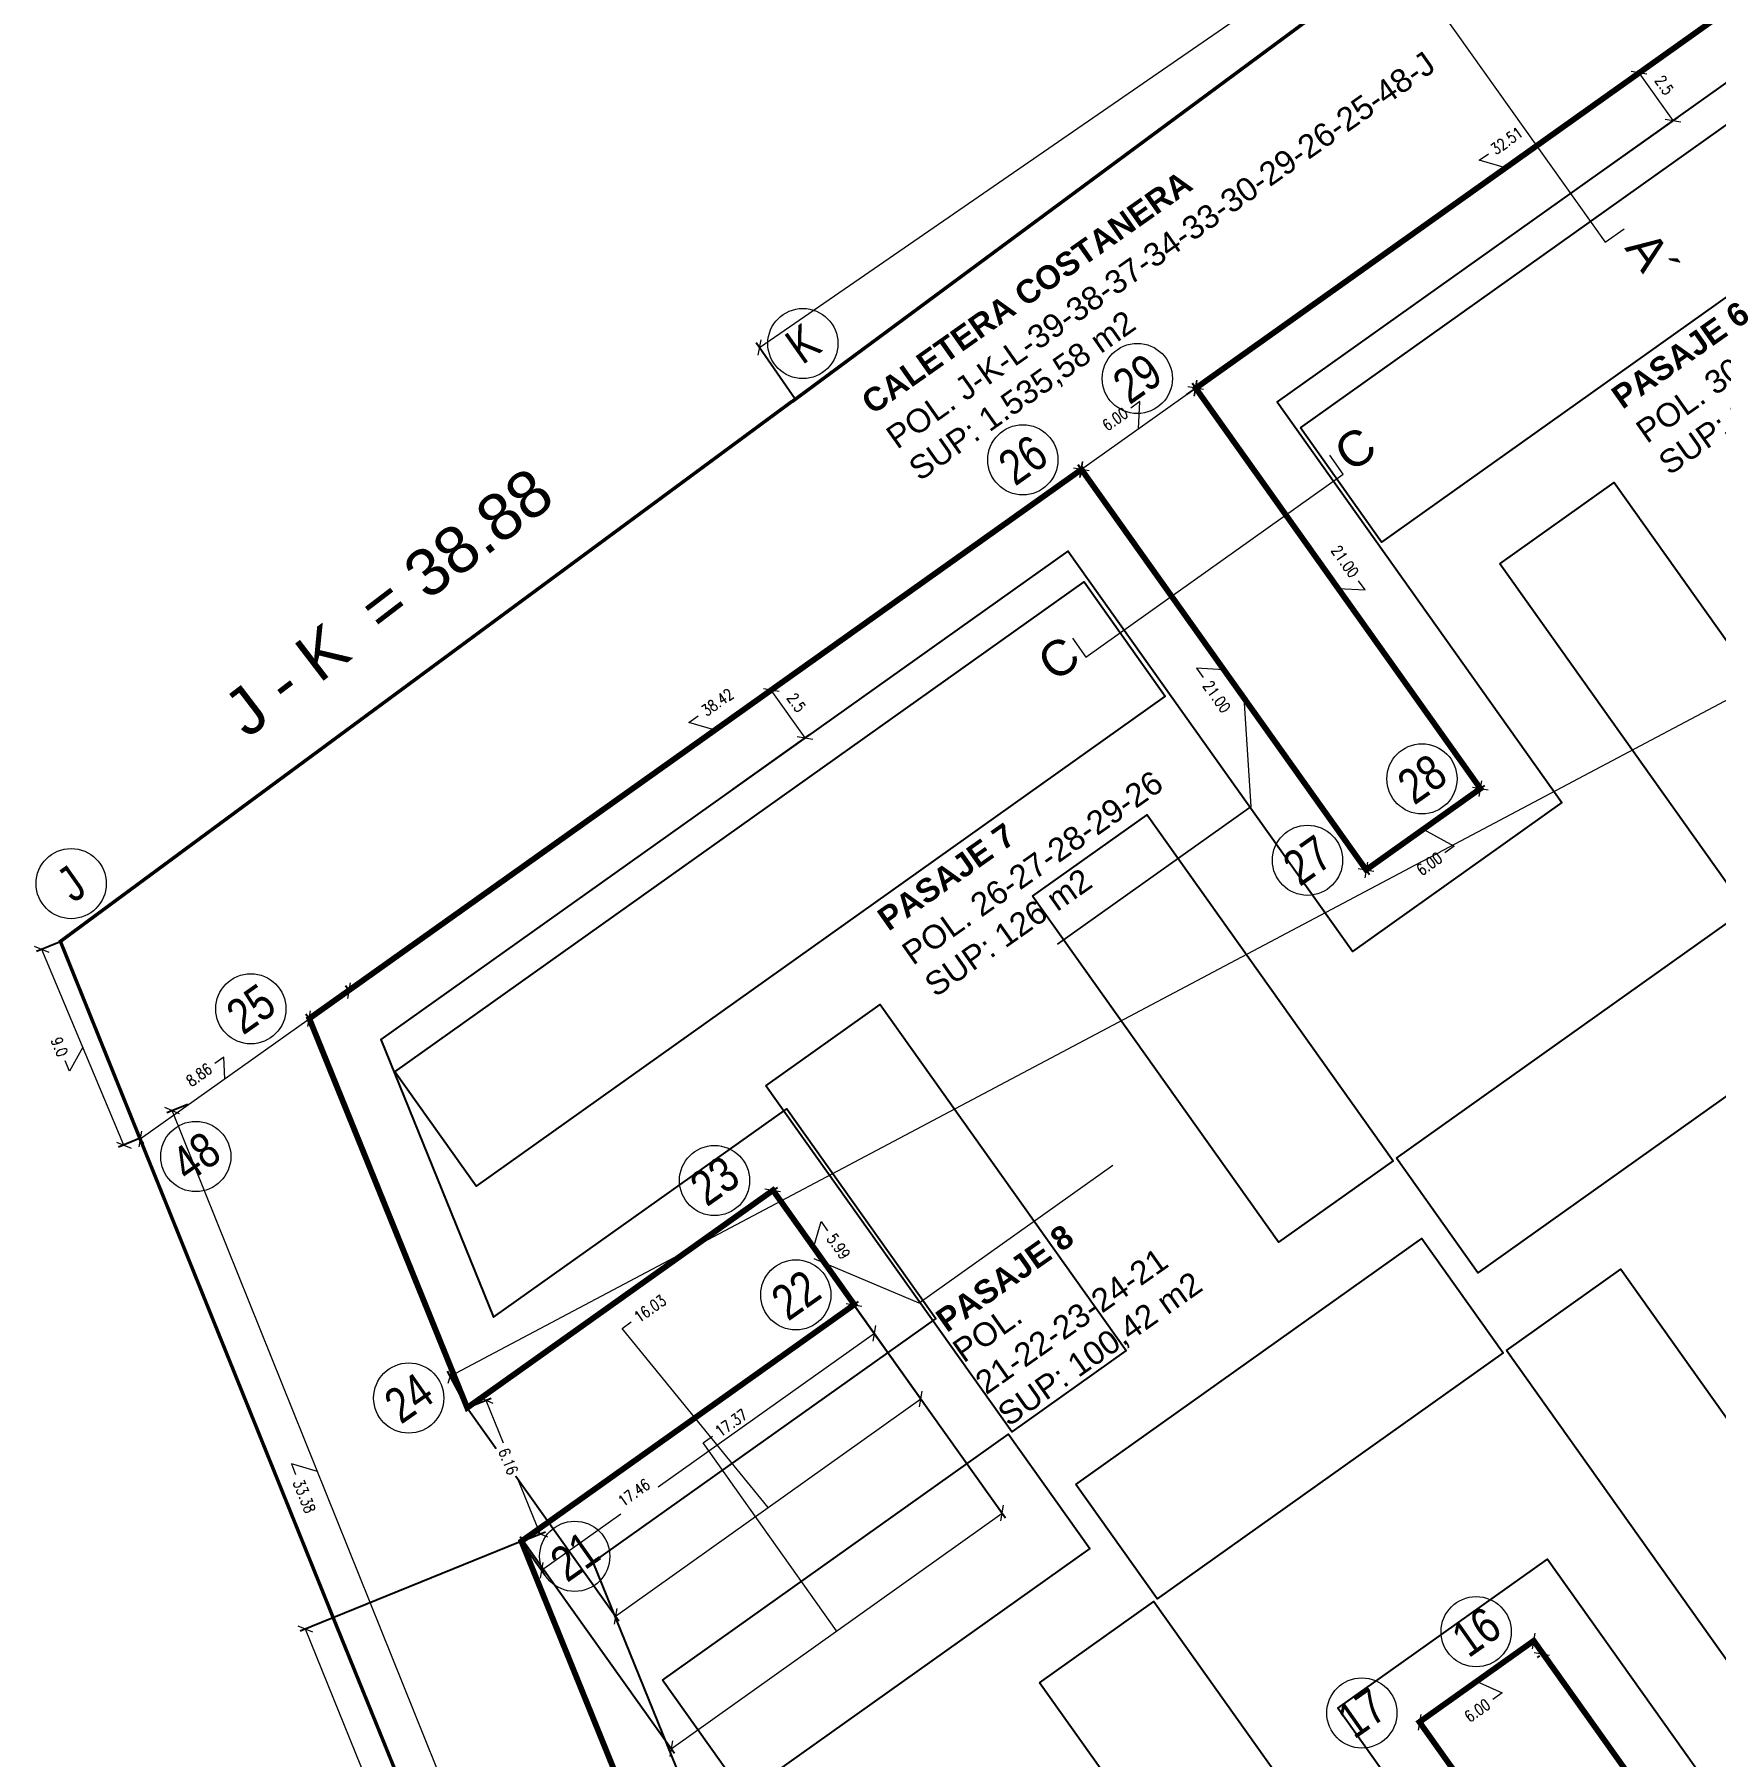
# Model space of a CAD drawing. Header units: metres. Extents: x 12 to 777, y -493 to 333.
# Drawn here: x 256.1 to 328, y -113.6 to -40 of the extents above; entities that cross this region are included whole.
import ezdxf
from ezdxf.enums import TextEntityAlignment as Align

# ---------------------------------------------------------------- set-up
doc = ezdxf.new("R2010")
doc.units = ezdxf.units.M
doc.header["$LTSCALE"] = 5
doc.header["$MEASUREMENT"] = 0
doc.layers.get('0').update_dxf_attribs({"color": 30})
for name, color, linetype, lineweight in [('A-ANNO-DIMS', 3, 'Continuous', 18), ('A-ANNO-TEXT', 3, 'Continuous', 18), ('G-ANNO-SYMB', 3, 'Continuous', 18), ('G-PLAN-OTLN', 7, 'Continuous', 35), ('U-ANNO-SYMB', 3, 'Continuous', 18)]:
    doc.layers.add(name, color=color, linetype=linetype, lineweight=lineweight)
doc.layers.add('U-BLDG', color=7, linetype='Continuous')
doc.layers.add('U-PROP', color=1, linetype='Continuous')
doc.styles.add('E-ARIAL', font='arial.ttf')
doc.styles.add('E-ROMANS', font='romans.shx', dxfattribs={"width": 0.8})
doc.dimstyles.new('E-0200_TICK_24', dxfattribs={"dimscale": 0.001, "dimtxt": 480, "dimasz": 480, "dimexe": 240, "dimexo": 120, "dimgap": 240, "dimtad": 0, "dimzin": 0, "dimdsep": 46, "dimtxsty": 'E-ROMANS', "dimblk": 'OBLIQUE', "dimcen": 240, "dimclrd": 256, "dimclre": 256, "dimclrt": 256, "dimadec": 0, "dimazin": 0, "dimtfac": 1, "dimtmove": 1, "dimatfit": 3, "dimldrblk": 'OPEN90', "dimfxl": 1, "dimtfill": 1, "dimtolj": 1, "dimtzin": 0, "dimlwd": -1, "dimarcsym": 0})

# ---------------------------------------------------------------- blocks, each defined once
blk = doc.blocks.new('_Oblique')
at = {"color": 0, "linetype": 'ByBlock', "lineweight": -2}
blk.add_line((-0.5, -0.5), (0.5, 0.5), dxfattribs=at)
blk = doc.blocks.new('*D307')
at = {"layer": 'A-ANNO-DIMS', "ltscale": 5, "transparency": 16777216}
for p, q in [((315.327, -112.17), (320.213, -108.695)), ((317.77, -110.433), (318.856, -110.92)), ((318.856, -110.92), (318.465, -111.198))]:
    blk.add_line(p, q, dxfattribs=at)
at = {"layer": 'A-ANNO-DIMS', "lineweight": -2, "ltscale": 5, "transparency": 16777216}
for p, q in [((320.282, -108.793), (320.352, -108.891)), ((315.396, -112.267), (315.466, -112.366))]:
    blk.add_line(p, q, dxfattribs=at)
at = {"layer": 'A-ANNO-DIMS', "ltscale": 5, "transparency": 16777216, "xscale": 0.48, "yscale": 0.48, "zscale": 0.48}
for p, rotation in [((320.213, -108.695), 35.42176943664437), ((315.327, -112.17), 215.4217694366444)]:
    blk.add_blockref('_Oblique', p, dxfattribs=dict(at, rotation=rotation))
at = {"layer": 'A-ANNO-DIMS', "ltscale": 5, "transparency": 16777216, "insert": (317.8, -111.671), "char_height": 0.48, "attachment_point": 5, "rotation": 35.42177, "style": 'E-ROMANS', "bg_fill": 3, "box_fill_scale": 1.25, "bg_fill_color": 256, "bg_fill_true_color": 13158600, "bg_fill_transparency": 0}
blk.add_mtext('\\A1;6.00', dxfattribs=at)
blk = doc.blocks.new('_Open90')
at = {"color": 0, "linetype": 'ByBlock', "lineweight": -2}
for p, q in [((0, 0), (-1, 0)), ((-0.5, 0.5), (0, 0)), ((0, 0), (-0.5, -0.5))]:
    blk.add_line(p, q, dxfattribs=at)
blk = doc.blocks.new('*D309')
at = {"layer": 'A-ANNO-DIMS', "lineweight": -2, "ltscale": 5, "transparency": 16777216}
for p, q in [((317.86, -72.166), (317.79, -72.067)), ((313.113, -75.836), (313.182, -75.933))]:
    blk.add_line(p, q, dxfattribs=at)
at = {"layer": 'A-ANNO-DIMS', "ltscale": 5, "transparency": 16777216}
for p, q in [((313.043, -75.738), (317.929, -72.263)), ((315.486, -74), (316.802, -74.73)), ((316.802, -74.73), (316.411, -75.008))]:
    blk.add_line(p, q, dxfattribs=at)
at = {"layer": 'A-ANNO-DIMS', "ltscale": 5, "transparency": 16777216, "xscale": 0.48, "yscale": 0.48, "zscale": 0.48}
for p, rotation in [((317.929, -72.263), 35.42176943664437), ((313.043, -75.738), 215.4217694366444)]:
    blk.add_blockref('_Oblique', p, dxfattribs=dict(at, rotation=rotation))
at = {"layer": 'A-ANNO-DIMS', "ltscale": 5, "transparency": 16777216, "insert": (315.746, -75.481), "char_height": 0.48, "attachment_point": 5, "rotation": 35.42177, "style": 'E-ROMANS', "bg_fill": 3, "box_fill_scale": 1.25, "bg_fill_color": 256, "bg_fill_true_color": 13158600, "bg_fill_transparency": 0}
blk.add_mtext('\\A1;6.00', dxfattribs=at)
blk = doc.blocks.new('*D314')
at = {"layer": 'A-ANNO-DIMS', "lineweight": -2, "transparency": 16777216}
for p, q in [((287.747, -89.545), (294.153, -98.549)), ((274.683, -98.827), (281.094, -107.838))]:
    blk.add_line(p, q, dxfattribs=at)
at = {"layer": 'A-ANNO-DIMS', "transparency": 16777216}
for p, q in [((281.237, -95.34), (281.628, -95.062)), ((287.484, -102.998), (281.237, -95.34)), ((280.955, -107.643), (294.013, -98.354))]:
    blk.add_line(p, q, dxfattribs=at)
at = {"layer": 'A-ANNO-DIMS', "transparency": 16777216, "xscale": 0.48, "yscale": 0.48, "zscale": 0.48}
for p, rotation in [((294.013, -98.354), 35.42510156300243), ((280.955, -107.643), 215.4251015630024)]:
    blk.add_blockref('_Oblique', p, dxfattribs=dict(at, rotation=rotation))
at = {"layer": 'A-ANNO-DIMS', "transparency": 16777216, "insert": (282.427, -94.493), "char_height": 0.48, "attachment_point": 5, "rotation": 35.4251, "style": 'E-ROMANS', "bg_fill": 3, "box_fill_scale": 1.25, "bg_fill_color": 256, "bg_fill_true_color": 13158600, "bg_fill_transparency": 0}
blk.add_mtext('\\A1;16.03', dxfattribs=at)
blk = doc.blocks.new('*D315')
at = {"layer": 'A-ANNO-DIMS', "transparency": 16777216}
for p, q in [((291.153, -94.332), (287.678, -89.447)), ((289.415, -91.89), (289.74, -90.775)), ((289.74, -90.775), (290.018, -91.166))]:
    blk.add_line(p, q, dxfattribs=at)
at = {"layer": 'A-ANNO-DIMS', "lineweight": -2, "transparency": 16777216}
for p, q in [((287.776, -89.377), (287.873, -89.308)), ((289.917, -95.211), (291.348, -94.193))]:
    blk.add_line(p, q, dxfattribs=at)
at = {"layer": 'A-ANNO-DIMS', "transparency": 16777216, "xscale": 0.48, "yscale": 0.48, "zscale": 0.48}
for p, rotation in [((287.678, -89.447), 125.4251015630024), ((291.153, -94.332), 305.4251015630024)]:
    blk.add_blockref('_Oblique', p, dxfattribs=dict(at, rotation=rotation))
at = {"layer": 'A-ANNO-DIMS', "transparency": 16777216, "insert": (290.491, -91.831), "char_height": 0.48, "attachment_point": 5, "rotation": 305.4251, "style": 'E-ROMANS', "bg_fill": 3, "box_fill_scale": 1.25, "bg_fill_color": 256, "bg_fill_true_color": 13158600, "bg_fill_transparency": 0}
blk.add_mtext('\\A1;5.99', dxfattribs=at)
blk = doc.blocks.new('*D316')
at = {"layer": 'A-ANNO-DIMS', "lineweight": -2, "transparency": 16777216}
for p, q in [((305.372, -55.423), (305.952, -55.011)), ((317.542, -72.54), (318.125, -72.125))]:
    blk.add_line(p, q, dxfattribs=at)
at = {"layer": 'A-ANNO-DIMS', "transparency": 16777216}
for p, q in [((317.929, -72.264), (305.756, -55.15)), ((311.843, -63.707), (313.002, -63.766)), ((313.002, -63.766), (312.724, -63.375))]:
    blk.add_line(p, q, dxfattribs=at)
at = {"layer": 'A-ANNO-DIMS', "transparency": 16777216, "xscale": 0.48, "yscale": 0.48, "zscale": 0.48}
for p, rotation in [((305.756, -55.15), 125.4251015630024), ((317.929, -72.264), 305.4251015630024)]:
    blk.add_blockref('_Oblique', p, dxfattribs=dict(at, rotation=rotation))
at = {"layer": 'A-ANNO-DIMS', "transparency": 16777216, "insert": (312.14, -62.553), "char_height": 0.48, "attachment_point": 5, "rotation": 305.4251, "style": 'E-ROMANS', "bg_fill": 3, "box_fill_scale": 1.25, "bg_fill_color": 256, "bg_fill_true_color": 13158600, "bg_fill_transparency": 0}
blk.add_mtext('\\A1;21.00', dxfattribs=at)
blk = doc.blocks.new('*D317')
at = {"layer": 'A-ANNO-DIMS', "lineweight": -2, "transparency": 16777216}
for p, q in [((300.776, -58.691), (300.674, -58.763)), ((313.141, -75.668), (313.239, -75.599))]:
    blk.add_line(p, q, dxfattribs=at)
at = {"layer": 'A-ANNO-DIMS', "transparency": 16777216}
for p, q in [((300.87, -58.624), (313.043, -75.738)), ((306.957, -67.181), (305.797, -67.122)), ((305.797, -67.122), (306.075, -67.513))]:
    blk.add_line(p, q, dxfattribs=at)
at = {"layer": 'A-ANNO-DIMS', "transparency": 16777216, "xscale": 0.48, "yscale": 0.48, "zscale": 0.48}
for p, rotation in [((300.87, -58.624), 125.4251015630024), ((313.043, -75.738), 305.4251015630024)]:
    blk.add_blockref('_Oblique', p, dxfattribs=dict(at, rotation=rotation))
at = {"layer": 'A-ANNO-DIMS', "transparency": 16777216, "insert": (306.66, -68.335), "char_height": 0.48, "attachment_point": 5, "rotation": 305.4251, "style": 'E-ROMANS', "bg_fill": 3, "box_fill_scale": 1.25, "bg_fill_color": 256, "bg_fill_true_color": 13158600, "bg_fill_transparency": 0}
blk.add_mtext('\\A1;21.00', dxfattribs=at)
blk = doc.blocks.new('*D324')
at = {"layer": 'A-ANNO-DIMS', "lineweight": -2, "transparency": 16777216}
for p, q in [((320.461, -109.33), (320.36, -109.402)), ((332.628, -126.442), (332.53, -126.511))]:
    blk.add_line(p, q, dxfattribs=at)
at = {"layer": 'A-ANNO-DIMS', "transparency": 16777216}
for p, q in [((320.555, -109.263), (332.725, -126.372)), ((327.916, -117.794), (327.637, -117.403)), ((326.64, -117.818), (327.916, -117.794))]:
    blk.add_line(p, q, dxfattribs=at)
at = {"layer": 'A-ANNO-DIMS', "transparency": 16777216, "xscale": 0.48, "yscale": 0.48, "zscale": 0.48}
for p, rotation in [((320.555, -109.263), 125.4251015630024), ((332.725, -126.372), 305.4251015630024)]:
    blk.add_blockref('_Oblique', p, dxfattribs=dict(at, rotation=rotation))
at = {"layer": 'A-ANNO-DIMS', "transparency": 16777216, "insert": (327.053, -116.581), "char_height": 0.48, "attachment_point": 5, "rotation": 305.4251, "style": 'E-ROMANS', "bg_fill": 3, "box_fill_scale": 1.25, "bg_fill_color": 256, "bg_fill_true_color": 13158600, "bg_fill_transparency": 0}
blk.add_mtext('\\A1;21.00', dxfattribs=at)
blk = doc.blocks.new('*D332')
at = {"layer": 'A-ANNO-DIMS', "transparency": 16777216}
for p, q in [((260.638, -87.238), (267.856, -82.104)), ((264.213, -83.743), (263.822, -84.021)), ((264.247, -84.671), (264.213, -83.743))]:
    blk.add_line(p, q, dxfattribs=at)
at = {"layer": 'A-ANNO-DIMS', "lineweight": -2, "transparency": 16777216}
for p, q in [((267.786, -82.007), (267.717, -81.909)), ((260.689, -87.31), (260.777, -87.434))]:
    blk.add_line(p, q, dxfattribs=at)
at = {"layer": 'A-ANNO-DIMS', "transparency": 16777216, "xscale": 0.48, "yscale": 0.48, "zscale": 0.48}
for p, rotation in [((267.856, -82.104), 35.42510156300243), ((260.638, -87.238), 215.4251015630024)]:
    blk.add_blockref('_Oblique', p, dxfattribs=dict(at, rotation=rotation))
at = {"layer": 'A-ANNO-DIMS', "transparency": 16777216, "insert": (263.15, -84.5), "char_height": 0.48, "attachment_point": 5, "rotation": 35.4251, "style": 'E-ROMANS', "bg_fill": 3, "box_fill_scale": 1.25, "bg_fill_color": 256, "bg_fill_true_color": 13158600, "bg_fill_transparency": 0}
blk.add_mtext('\\A1;8.86', dxfattribs=at)
blk = doc.blocks.new('*D333')
at = {"layer": 'A-ANNO-DIMS', "transparency": 16777216}
for p, q in [((300.869, -58.615), (305.755, -55.14)), ((303.371, -55.719), (302.98, -55.997)), ((303.312, -56.878), (303.371, -55.719))]:
    blk.add_line(p, q, dxfattribs=at)
at = {"layer": 'A-ANNO-DIMS', "lineweight": -2, "transparency": 16777216}
for p, q in [((305.691, -55.05), (305.616, -54.945)), ((300.804, -58.524), (300.73, -58.42))]:
    blk.add_line(p, q, dxfattribs=at)
at = {"layer": 'A-ANNO-DIMS', "transparency": 16777216, "xscale": 0.48, "yscale": 0.48, "zscale": 0.48}
for p, rotation in [((305.755, -55.14), 35.42510156300243), ((300.869, -58.615), 215.4251015630024)]:
    blk.add_blockref('_Oblique', p, dxfattribs=dict(at, rotation=rotation))
at = {"layer": 'A-ANNO-DIMS', "transparency": 16777216, "insert": (302.315, -56.47), "char_height": 0.48, "attachment_point": 5, "rotation": 35.4251, "style": 'E-ROMANS', "bg_fill": 3, "box_fill_scale": 1.25, "bg_fill_color": 256, "bg_fill_true_color": 13158600, "bg_fill_transparency": 0}
blk.add_mtext('\\A1;6.00', dxfattribs=at)
blk = doc.blocks.new('*D334')
at = {"layer": 'A-ANNO-DIMS', "transparency": 16777216}
for p, q in [((269.557, -80.894), (300.865, -58.624)), ((284.096, -69.434), (284.487, -69.156)), ((285.211, -69.759), (284.096, -69.434))]:
    blk.add_line(p, q, dxfattribs=at)
at = {"layer": 'A-ANNO-DIMS', "lineweight": -2, "transparency": 16777216}
for p, q in [((300.8, -58.533), (300.726, -58.429)), ((269.487, -80.797), (269.418, -80.699))]:
    blk.add_line(p, q, dxfattribs=at)
at = {"layer": 'A-ANNO-DIMS', "transparency": 16777216, "xscale": 0.48, "yscale": 0.48, "zscale": 0.48}
for p, rotation in [((300.865, -58.624), 35.42510156300243), ((269.557, -80.894), 215.4251015630024)]:
    blk.add_blockref('_Oblique', p, dxfattribs=dict(at, rotation=rotation))
at = {"layer": 'A-ANNO-DIMS', "transparency": 16777216, "insert": (285.309, -68.572), "char_height": 0.48, "attachment_point": 5, "rotation": 35.4251, "style": 'E-ROMANS', "bg_fill": 3, "box_fill_scale": 1.25, "bg_fill_color": 256, "bg_fill_true_color": 13158600, "bg_fill_transparency": 0}
blk.add_mtext('\\A1;38.42', dxfattribs=at)
blk = doc.blocks.new('*D335')
at = {"layer": 'A-ANNO-DIMS', "transparency": 16777216}
for p, q in [((305.751, -55.149), (332.245, -36.303)), ((317.883, -45.401), (318.274, -45.123)), ((318.998, -45.726), (317.883, -45.401))]:
    blk.add_line(p, q, dxfattribs=at)
at = {"layer": 'A-ANNO-DIMS', "lineweight": -2, "transparency": 16777216}
for p, q in [((332.181, -36.215), (332.105, -36.108)), ((305.687, -55.059), (305.611, -54.953))]:
    blk.add_line(p, q, dxfattribs=at)
at = {"layer": 'A-ANNO-DIMS', "transparency": 16777216, "xscale": 0.48, "yscale": 0.48, "zscale": 0.48}
for p, rotation in [((332.245, -36.303), 35.42510156300243), ((305.751, -55.149), 215.4251015630024)]:
    blk.add_blockref('_Oblique', p, dxfattribs=dict(at, rotation=rotation))
at = {"layer": 'A-ANNO-DIMS', "transparency": 16777216, "insert": (319.051, -44.57), "char_height": 0.48, "attachment_point": 5, "rotation": 35.4251, "style": 'E-ROMANS', "bg_fill": 3, "box_fill_scale": 1.25, "bg_fill_color": 256, "bg_fill_true_color": 13158600, "bg_fill_transparency": 0}
blk.add_mtext('\\A1;32.51', dxfattribs=at)
blk = doc.blocks.new('*D351')
at = {"layer": 'A-ANNO-DIMS', "lineweight": -2, "transparency": 16777216}
for p, q in [((257.25, -78.796), (256.206, -79.233)), ((260.627, -87.211), (259.707, -87.596))]:
    blk.add_line(p, q, dxfattribs=at)
at = {"layer": 'A-ANNO-DIMS', "transparency": 16777216}
for p, q in [((259.929, -87.503), (256.428, -79.14)), ((257.616, -84.337), (257.431, -83.895)), ((258.178, -83.322), (257.616, -84.337))]:
    blk.add_line(p, q, dxfattribs=at)
at = {"layer": 'A-ANNO-DIMS', "transparency": 16777216, "xscale": 0.48, "yscale": 0.48, "zscale": 0.48}
for p, rotation in [((256.428, -79.14), 112.7165799442189), ((259.929, -87.503), 292.7165799442189)]:
    blk.add_blockref('_Oblique', p, dxfattribs=dict(at, rotation=rotation))
at = {"layer": 'A-ANNO-DIMS', "transparency": 16777216, "insert": (257.183, -83.302), "char_height": 0.48, "attachment_point": 5, "rotation": 292.71658, "style": 'E-ROMANS', "bg_fill": 3, "box_fill_scale": 1.25, "bg_fill_color": 256, "bg_fill_true_color": 13158600, "bg_fill_transparency": 0}
blk.add_mtext('\\A1;9.0', dxfattribs=at)
blk = doc.blocks.new('*D352')
at = {"layer": 'A-ANNO-DIMS', "transparency": 16777216}
for p, q in [((287.104, -53.407), (383.075, 12.729)), ((335.162, -19.184), (334.766, -19.456)), ((335.09, -20.339), (335.162, -19.184))]:
    blk.add_line(p, q, dxfattribs=at)
at = {"layer": 'A-ANNO-DIMS', "lineweight": -2, "transparency": 16777216}
for p, q in [((384.601, 10.515), (382.939, 12.927)), ((288.63, -55.621), (286.968, -53.21))]:
    blk.add_line(p, q, dxfattribs=at)
at = {"layer": 'A-ANNO-DIMS', "transparency": 16777216, "xscale": 0.48, "yscale": 0.48, "zscale": 0.48}
for p, rotation in [((383.075, 12.729), 34.57187136097332), ((287.104, -53.407), 214.5718713609733)]:
    blk.add_blockref('_Oblique', p, dxfattribs=dict(at, rotation=rotation))
at = {"layer": 'A-ANNO-DIMS', "transparency": 16777216, "insert": (333.808, -20.116), "char_height": 0.48, "attachment_point": 5, "rotation": 34.57187, "style": 'E-ROMANS', "bg_fill": 3, "box_fill_scale": 1.25, "bg_fill_color": 256, "bg_fill_true_color": 13158600, "bg_fill_transparency": 0}
blk.add_mtext('\\A1;116.55', dxfattribs=at)
blk = doc.blocks.new('*D354')
at = {"layer": 'A-ANNO-DIMS', "lineweight": -2, "transparency": 16777216}
for p, q in [((276.81, -104.496), (267.474, -108.284)), ((295.645, -150.914), (286.309, -154.702))]:
    blk.add_line(p, q, dxfattribs=at)
at = {"layer": 'A-ANNO-DIMS', "transparency": 16777216}
for p, q in [((286.531, -154.612), (267.697, -108.194)), ((285.138, -121.875), (284.957, -121.43)), ((277.114, -131.403), (285.138, -121.875))]:
    blk.add_line(p, q, dxfattribs=at)
at = {"layer": 'A-ANNO-DIMS', "transparency": 16777216, "xscale": 0.48, "yscale": 0.48, "zscale": 0.48}
for p, rotation in [((267.697, -108.194), 112.0850458357629), ((286.531, -154.612), 292.0850458357629)]:
    blk.add_blockref('_Oblique', p, dxfattribs=dict(at, rotation=rotation))
at = {"layer": 'A-ANNO-DIMS', "transparency": 16777216, "insert": (284.582, -120.504), "char_height": 0.48, "attachment_point": 5, "rotation": 292.08505, "style": 'E-ROMANS', "bg_fill": 3, "box_fill_scale": 1.25, "bg_fill_color": 256, "bg_fill_true_color": 13158600, "bg_fill_transparency": 0}
blk.add_mtext('\\A1;50.09', dxfattribs=at)
blk = doc.blocks.new('*D355')
at = {"layer": 'A-ANNO-DIMS', "lineweight": -2, "transparency": 16777216}
for p, q in [((284.534, -70.245), (287.808, -67.917)), ((285.984, -72.284), (289.258, -69.955))]:
    blk.add_line(p, q, dxfattribs=at)
at = {"layer": 'A-ANNO-DIMS', "transparency": 16777216}
blk.add_line((289.062, -70.094), (287.612, -68.056), dxfattribs=at)
at = {"layer": 'A-ANNO-DIMS', "transparency": 16777216, "xscale": 0.48, "yscale": 0.48, "zscale": 0.48, "rotation": 305.4251015630024}
blk.add_blockref('_Oblique', (289.062, -70.094), dxfattribs=at)
at = {"layer": 'A-ANNO-DIMS', "transparency": 16777216, "insert": (288.686, -68.587), "char_height": 0.48, "attachment_point": 5, "rotation": 305.4251, "style": 'E-ROMANS', "bg_fill": 3, "box_fill_scale": 1.25, "bg_fill_color": 256, "bg_fill_true_color": 13158600, "bg_fill_transparency": 0}
blk.add_mtext('\\A1;2.5', dxfattribs=at)
at = {"layer": 'A-ANNO-DIMS', "transparency": 16777216, "xscale": 0.48, "yscale": 0.48, "zscale": 0.48, "rotation": 125.4251015630024}
blk.add_blockref('_Oblique', (287.612, -68.056), dxfattribs=at)
blk = doc.blocks.new('*D356')
at = {"layer": 'A-ANNO-DIMS', "lineweight": -2, "transparency": 16777216}
for p, q in [((321.637, -43.854), (324.91, -41.525)), ((323.091, -45.899), (326.365, -43.57))]:
    blk.add_line(p, q, dxfattribs=at)
at = {"layer": 'A-ANNO-DIMS', "transparency": 16777216}
blk.add_line((326.169, -43.709), (324.714, -41.664), dxfattribs=at)
at = {"layer": 'A-ANNO-DIMS', "transparency": 16777216, "xscale": 0.48, "yscale": 0.48, "zscale": 0.48, "rotation": 305.4251015630024}
blk.add_blockref('_Oblique', (326.169, -43.709), dxfattribs=at)
at = {"layer": 'A-ANNO-DIMS', "transparency": 16777216, "insert": (325.789, -42.195), "char_height": 0.48, "attachment_point": 5, "rotation": 305.4251, "style": 'E-ROMANS', "bg_fill": 3, "box_fill_scale": 1.25, "bg_fill_color": 256, "bg_fill_true_color": 13158600, "bg_fill_transparency": 0}
blk.add_mtext('\\A1;2.5', dxfattribs=at)
at = {"layer": 'A-ANNO-DIMS', "transparency": 16777216, "xscale": 0.48, "yscale": 0.48, "zscale": 0.48, "rotation": 125.4251015630024}
blk.add_blockref('_Oblique', (324.714, -41.664), dxfattribs=at)
blk = doc.blocks.new('*D361')
at = {"layer": 'A-ANNO-DIMS', "lineweight": -2, "transparency": 16777216}
for p, q in [((262.664, -85.761), (261.777, -86.118)), ((275.093, -116.62), (274.206, -116.977))]:
    blk.add_line(p, q, dxfattribs=at)
at = {"layer": 'A-ANNO-DIMS', "transparency": 16777216}
for p, q in [((274.428, -116.888), (262, -86.028)), ((268.214, -101.458), (267.1, -101.131)), ((267.1, -101.131), (267.279, -101.576))]:
    blk.add_line(p, q, dxfattribs=at)
at = {"layer": 'A-ANNO-DIMS', "transparency": 16777216, "xscale": 0.48, "yscale": 0.48, "zscale": 0.48}
for p, rotation in [((262, -86.028), 111.9375741578677), ((274.428, -116.888), 291.9375741578677)]:
    blk.add_blockref('_Oblique', p, dxfattribs=dict(at, rotation=rotation))
at = {"layer": 'A-ANNO-DIMS', "transparency": 16777216, "insert": (267.656, -102.511), "char_height": 0.48, "attachment_point": 5, "rotation": 291.93757, "style": 'E-ROMANS', "bg_fill": 3, "box_fill_scale": 1.25, "bg_fill_color": 256, "bg_fill_true_color": 13158600, "bg_fill_transparency": 0}
blk.add_mtext('\\A1;33.38', dxfattribs=at)
blk = doc.blocks.new('*D363')
at = {"layer": 'A-ANNO-DIMS', "lineweight": -2, "transparency": 16777216}
for p, q in [((291.221, -94.431), (292.16, -95.751)), ((276.991, -104.549), (277.93, -105.869))]:
    blk.add_line(p, q, dxfattribs=at)
at = {"layer": 'A-ANNO-DIMS', "transparency": 16777216}
for p, q in [((292.021, -95.555), (282.78, -102.126)), ((277.79, -105.673), (281.182, -103.262))]:
    blk.add_line(p, q, dxfattribs=at)
at = {"layer": 'A-ANNO-DIMS', "transparency": 16777216, "xscale": 0.48, "yscale": 0.48, "zscale": 0.48}
for p, rotation in [((292.021, -95.555), 35.41278118745621), ((277.79, -105.673), 215.4127811874562)]:
    blk.add_blockref('_Oblique', p, dxfattribs=dict(at, rotation=rotation))
at = {"layer": 'A-ANNO-DIMS', "transparency": 16777216, "insert": (281.745, -102.361), "char_height": 0.48, "attachment_point": 5, "rotation": 35.41278, "style": 'E-ROMANS', "bg_fill": 3, "box_fill_scale": 1.25, "bg_fill_color": 256, "bg_fill_true_color": 13158600, "bg_fill_transparency": 0}
blk.add_mtext('\\A1;17.46', dxfattribs=at)
blk = doc.blocks.new('*D364')
at = {"layer": 'A-ANNO-DIMS', "transparency": 16777216}
blk.add_line((273.881, -97.374), (444.15, -7.204), dxfattribs=at)
at = {"layer": 'A-ANNO-DIMS', "lineweight": -2, "transparency": 16777216}
for p, q in [((444.818, -8.465), (444.038, -6.992)), ((274.549, -98.636), (273.768, -97.162))]:
    blk.add_line(p, q, dxfattribs=at)
at = {"layer": 'A-ANNO-DIMS', "transparency": 16777216, "xscale": 0.48, "yscale": 0.48, "zscale": 0.48}
for p, rotation in [((444.15, -7.204), 27.90453523370848), ((273.881, -97.374), 207.9045352337085)]:
    blk.add_blockref('_Oblique', p, dxfattribs=dict(at, rotation=rotation))
at = {"layer": 'A-ANNO-DIMS', "transparency": 16777216, "insert": (359.058, -52.897), "char_height": 0.48, "attachment_point": 5, "rotation": 27.90454, "style": 'E-ROMANS', "bg_fill": 3, "box_fill_scale": 1.25, "bg_fill_color": 256, "bg_fill_true_color": 13158600, "bg_fill_transparency": 0}
blk.add_mtext('\\A1;192.67', dxfattribs=at)
blk = doc.blocks.new('*D365')
at = {"layer": 'A-ANNO-DIMS', "lineweight": -2, "transparency": 16777216}
for p, q in [((274.716, -98.697), (275.639, -98.322)), ((277.033, -104.406), (277.956, -104.031))]:
    blk.add_line(p, q, dxfattribs=at)
at = {"layer": 'A-ANNO-DIMS', "transparency": 16777216}
for p, q in [((275.417, -98.412), (276.154, -100.229)), ((277.733, -104.122), (276.767, -101.742))]:
    blk.add_line(p, q, dxfattribs=at)
at = {"layer": 'A-ANNO-DIMS', "transparency": 16777216, "xscale": 0.48, "yscale": 0.48, "zscale": 0.48}
for p, rotation in [((275.417, -98.412), 112.0850458357727), ((277.733, -104.122), 292.0850458357727)]:
    blk.add_blockref('_Oblique', p, dxfattribs=dict(at, rotation=rotation))
at = {"layer": 'A-ANNO-DIMS', "transparency": 16777216, "insert": (276.369, -101.023), "char_height": 0.48, "attachment_point": 5, "rotation": 292.08505, "style": 'E-ROMANS', "bg_fill": 3, "box_fill_scale": 1.25, "bg_fill_color": 256, "bg_fill_true_color": 13158600, "bg_fill_transparency": 0}
blk.add_mtext('\\A1;6.16', dxfattribs=at)
blk = doc.blocks.new('*D422')
at = {"layer": 'A-ANNO-DIMS', "lineweight": -2, "transparency": 16777216}
for p, q in [((291.218, -94.426), (297.623, -103.431)), ((276.875, -104.227), (283.47, -113.499))]:
    blk.add_line(p, q, dxfattribs=at)
at = {"layer": 'A-ANNO-DIMS', "transparency": 16777216}
for p, q in [((284.708, -100.222), (285.099, -99.943)), ((290.407, -108.269), (284.708, -100.222)), ((283.331, -113.303), (297.484, -103.235))]:
    blk.add_line(p, q, dxfattribs=at)
at = {"layer": 'A-ANNO-DIMS', "transparency": 16777216, "xscale": 0.48, "yscale": 0.48, "zscale": 0.48}
for p, rotation in [((297.484, -103.235), 35.42510156300243), ((283.331, -113.303), 215.4251015630024)]:
    blk.add_blockref('_Oblique', p, dxfattribs=dict(at, rotation=rotation))
at = {"layer": 'A-ANNO-DIMS', "transparency": 16777216, "insert": (285.898, -99.375), "char_height": 0.48, "attachment_point": 5, "rotation": 35.4251, "style": 'E-ROMANS', "bg_fill": 3, "box_fill_scale": 1.25, "bg_fill_color": 256, "bg_fill_true_color": 13158600, "bg_fill_transparency": 0}
blk.add_mtext('\\A1;17.37', dxfattribs=at)

msp = doc.modelspace()

# ---------------------------------------------------------------- linework, layer by layer
at = {"layer": 'G-ANNO-SYMB'}
for centre in [(257.684, -76.324), (312.862, -111.776)]:
    msp.add_circle(centre, 1.5, dxfattribs=at)
at = {"layer": 'U-BLDG'}
msp.add_lwpolyline([(299.084, -110.487), (303.974, -107.01), (314.49, -121.801), (309.6, -125.278)], close=True, dxfattribs=at)

# ---------------------------------------------------------------- texts
at = {"layer": 'A-ANNO-TEXT', "style": 'E-ARIAL', "width": 0.8}
for s, p in [('J', (257.684, -76.324)), ('17', (312.862, -111.776))]:
    msp.add_text(s, height=1.5, rotation=35.16161, dxfattribs=at).set_placement(p, align=Align.MIDDLE_CENTER)
at = {"layer": 'A-ANNO-TEXT', "insert": (295.261, -96.022), "char_height": 1, "attachment_point": 1, "rotation": 35.16161, "style": 'E-ARIAL'}
msp.add_mtext('POL. \\P21-22-23-24-21\\PSUP: 100,42 m2', dxfattribs=at)

# ---------------------------------------------------------------- dimensions: what is measured, and where the dimension line sits
at = {"layer": 'A-ANNO-DIMS', "ltscale": 5}
for base, p1, p2, picture, middle in [((317.929, -72.263), (313.043, -75.738), (317.929, -72.264), '*D309', (316.215, -75.147)), ((320.213, -108.695), (315.326, -112.17), (320.213, -108.695), '*D307', (318.269, -111.337))]:
    dim = msp.add_linear_dim(base=base, p1=p1, p2=p2, angle=35.42177, dimstyle='E-0200_TICK_24', dxfattribs=at)
    dim.commit()
    dim.dimension.update_dxf_attribs({"geometry": picture, "text_midpoint": middle, "dimtype": 160})
at = {"layer": 'A-ANNO-DIMS', "color": 3}
for base, p1, p2, picture, middle in [((267.856, -82.104), (260.62, -87.212), (267.856, -82.104), '*D332', (263.627, -84.16)), ((294.013, -98.354), (274.614, -98.729), (287.678, -89.447), '*D314', (281.824, -94.923))]:
    dim = msp.add_linear_dim(base=base, p1=p1, p2=p2, angle=35.4251, dimstyle='E-0200_TICK_24', dxfattribs=at)
    dim.commit()
    dim.dimension.update_dxf_attribs({"geometry": picture, "text_midpoint": middle, "dimtype": 160})

# ---------------------------------------------------------------- next in the draw order: linework, layer by layer
at = {"layer": 'G-ANNO-SYMB'}
for centre in [(265.364, -81.676), (317.748, -108.302)]:
    msp.add_circle(centre, 1.5, dxfattribs=at)

# ---------------------------------------------------------------- next in the draw order: texts
at = {"layer": 'A-ANNO-TEXT', "style": 'E-ARIAL', "width": 0.8}
for s, p in [('25', (265.364, -81.676)), ('16', (317.748, -108.302))]:
    msp.add_text(s, height=1.5, rotation=35.16161, dxfattribs=at).set_placement(p, align=Align.MIDDLE_CENTER)

# ---------------------------------------------------------------- next in the draw order: dimensions: what is measured, and where the dimension line sits
at = {"layer": 'A-ANNO-DIMS', "color": 3}
for base, p1, p2, angle, picture, middle, dimtype in [((305.756, -55.15), (317.444, -72.609), (305.274, -55.493), 125.4251, '*D316', (312.585, -63.179), 160), ((287.678, -89.447), (289.819, -95.281), (287.678, -89.447), 125.4251, '*D315', (290.157, -91.362), 160), ((267.697, -108.194), (295.756, -150.869), (276.921, -104.451), 112.08505, '*D354', (284.867, -121.208), 161), ((332.725, -126.372), (320.559, -109.26), (332.725, -126.372), 125.4251, '*D324', (327.498, -117.207), 160)]:
    dim = msp.add_linear_dim(base=base, p1=p1, p2=p2, angle=angle, dimstyle='E-0200_TICK_24', dxfattribs=at)
    dim.commit()
    dim.dimension.update_dxf_attribs({"geometry": picture, "text_midpoint": middle, "dimtype": dimtype})
dim = msp.add_linear_dim(base=(256.428, -79.14), p1=(260.738, -87.165), p2=(257.361, -78.749), angle=292.71658, text='9.0', dimstyle='E-0200_TICK_24', dxfattribs=at)
dim.commit()
dim.dimension.update_dxf_attribs({"geometry": '*D351', "text_midpoint": (257.338, -83.673), "dimtype": 160})

# ---------------------------------------------------------------- next in the draw order: dimensions: what is measured, and where the dimension line sits
for base, p1, p2, angle, picture, middle, dimtype in [((313.043, -75.738), (300.874, -58.622), (313.043, -75.738), 125.4251, '*D317', (306.215, -67.709), 160), ((292.021, -95.555), (276.921, -104.451), (291.152, -94.333), 35.41278, '*D363', (281.745, -102.361), 161)]:
    dim = msp.add_linear_dim(base=base, p1=p1, p2=p2, angle=angle, dimstyle='E-0200_TICK_24', dxfattribs=at)
    dim.commit()
    dim.dimension.update_dxf_attribs({"geometry": picture, "text_midpoint": middle, "dimtype": dimtype})
dim = msp.add_linear_dim(base=(262, -86.028), p1=(275.204, -116.575), p2=(262.775, -85.716), angle=111.93757, text='33.38', dimstyle='E-0200_TICK_24', dxfattribs=at)
dim.commit()
dim.dimension.update_dxf_attribs({"geometry": '*D361', "text_midpoint": (267.369, -101.798), "dimtype": 161})

# ---------------------------------------------------------------- next in the draw order: linework, layer by layer
at = {"layer": 'G-ANNO-SYMB'}
msp.add_circle((263.01, -87.989), 1.5, dxfattribs=at)
at = {"layer": 'U-BLDG'}
msp.add_lwpolyline([(282.961, -110.374), (297.751, -99.858), (301.229, -104.749), (286.438, -115.265)], close=True, dxfattribs=at)

# ---------------------------------------------------------------- next in the draw order: texts
at = {"layer": 'A-ANNO-TEXT', "style": 'E-ARIAL', "width": 0.8}
for s, p in [('48', (263.01, -87.989)), ('24', (272.115, -98.313))]:
    msp.add_text(s, height=1.5, rotation=35.16161, dxfattribs=at).set_placement(p, align=Align.MIDDLE_CENTER)
at = {"layer": 'A-ANNO-TEXT', "insert": (312.409, -58.808), "char_height": 1.5, "attachment_point": 7, "rotation": 35.77411, "style": 'E-ARIAL'}
msp.add_mtext('C', dxfattribs=at)

# ---------------------------------------------------------------- next in the draw order: dimensions: what is measured, and where the dimension line sits
at = {"layer": 'A-ANNO-DIMS', "color": 3}
dim = msp.add_linear_dim(base=(305.755, -55.14), p1=(300.874, -58.622), p2=(305.76, -55.148), angle=35.4251, dimstyle='E-0200_TICK_24', dxfattribs=at)
dim.commit()
dim.dimension.update_dxf_attribs({"geometry": '*D333', "text_midpoint": (302.784, -56.136), "dimtype": 160})

# ---------------------------------------------------------------- next in the draw order: dimensions: what is measured, and where the dimension line sits
for base, p1, p2, picture, middle in [((332.245, -36.303), (305.756, -55.157), (332.251, -36.312), '*D335', (318.47, -44.984)), ((300.865, -58.624), (269.557, -80.894), (300.87, -58.631), '*D334', (284.683, -69.017))]:
    dim = msp.add_linear_dim(base=base, p1=p1, p2=p2, angle=35.4251, dimstyle='E-0200_TICK_24', dxfattribs=at)
    dim.commit()
    dim.dimension.update_dxf_attribs({"geometry": picture, "text_midpoint": middle, "dimtype": 160})

# ---------------------------------------------------------------- next in the draw order: linework, layer by layer
at = {"layer": 'U-ANNO-SYMB', "ltscale": 5}
msp.add_lwpolyline([(300.487, -65.829), (301.067, -66.644), (312.067, -58.818), (311.487, -58.003)], dxfattribs=at)
at = {"layer": 'U-ANNO-SYMB', "color": 3}
msp.add_lwpolyline([(299.848, -78.914), (308.126, -73.028), (307.812, -68.164)], dxfattribs=at)

# ---------------------------------------------------------------- next in the draw order: texts
at = {"layer": 'A-ANNO-TEXT', "style": 'E-ARIAL'}
for s, insert, char_height, attachment_point, rotation in [('C', (299.733, -67.759), 1.5, 7, 35.77411), ('POL. 26-27-28-29-26\\PSUP: 126 m2', (293.093, -79.029), 1, 1, 35.16161), ('{\\fArial|b1|i0|c0|p34;PASAJE 7}', (292.049, -77.567), 1, 1, 35.16161)]:
    msp.add_mtext(s, dxfattribs=dict(at, insert=insert, char_height=char_height, attachment_point=attachment_point, rotation=rotation))

# ---------------------------------------------------------------- next in the draw order: dimensions: what is measured, and where the dimension line sits
at = {"layer": 'A-ANNO-DIMS', "color": 3}
dim = msp.add_linear_dim(base=(383.075, 12.729), p1=(288.698, -55.72), p2=(384.669, 10.416), angle=34.57187, dimstyle='E-0200_TICK_24', dxfattribs=at)
dim.commit()
dim.dimension.update_dxf_attribs({"geometry": '*D352', "text_midpoint": (334.569, -19.592), "dimtype": 161})
dim = msp.add_linear_dim(base=(287.612, -68.056), p1=(285.886, -72.354), p2=(284.437, -70.315), angle=125.4251, text='2.5', dimstyle='E-0200_TICK_24', dxfattribs=at)
dim.commit()
dim.dimension.update_dxf_attribs({"geometry": '*D355', "text_midpoint": (288.686, -68.587), "dimtype": 160})

# ---------------------------------------------------------------- next in the draw order: linework, layer by layer
at = {"layer": 'U-ANNO-SYMB', "ltscale": 5}
msp.add_lwpolyline([(314.254, -34.524), (313.439, -35.103), (323.262, -48.911), (324.077, -48.332)], dxfattribs=at)

# ---------------------------------------------------------------- next in the draw order: texts
at = {"layer": 'A-ANNO-TEXT', "style": 'E-ARIAL'}
for s, insert, char_height, attachment_point, rotation in [('POL. J-K-L-39-38-37-34-33-30-29-26-25-48-J\\PSUP: 1.535,58 m2', (292.418, -56.967), 1, 1, 35.16161), ('{\\fArial|b1|i0|c0|p34;CALETERA COSTANERA}', (291.361, -55.487), 1, 1, 35.16161), ('A´', (324.066, -49.157), 1.5, 7, 305.77411), ('POL. 30-31-32-33-30\\PSUP: 126 m2', (324.47, -56.72), 1, 1, 35.16161), ('{\\fArial|b1|i0|c0|p34;PASAJE 6}', (323.426, -55.258), 1, 1, 35.16161)]:
    msp.add_mtext(s, dxfattribs=dict(at, insert=insert, char_height=char_height, attachment_point=attachment_point, rotation=rotation))

# ---------------------------------------------------------------- next in the draw order: dimensions: what is measured, and where the dimension line sits
at = {"layer": 'A-ANNO-DIMS', "color": 3}
dim = msp.add_linear_dim(base=(324.714, -41.664), p1=(322.993, -45.969), p2=(321.539, -43.923), angle=125.4251, text='2.5', dimstyle='E-0200_TICK_24', dxfattribs=at)
dim.commit()
dim.dimension.update_dxf_attribs({"geometry": '*D356', "text_midpoint": (325.789, -42.195), "dimtype": 160})

# ---------------------------------------------------------------- next in the draw order: dimensions: what is measured, and where the dimension line sits
dim = msp.add_linear_dim(base=(444.15, -7.204), p1=(274.605, -98.742), p2=(444.874, -8.572), angle=27.90454, dimstyle='E-0200_TICK_24', dxfattribs=at)
dim.commit()
dim.dimension.update_dxf_attribs({"geometry": '*D364', "text_midpoint": (359.058, -52.897), "dimtype": 161})

# ---------------------------------------------------------------- next in the draw order: linework, layer by layer
at = {"layer": 'G-ANNO-SYMB'}
for centre in [(288.963, -53.238), (303.261, -54.731), (298.368, -58.21), (315.43, -71.847), (310.537, -75.326), (285.188, -89.018), (288.662, -93.904), (272.115, -98.313)]:
    msp.add_circle(centre, 1.5, dxfattribs=at)
at = {"layer": 'U-ANNO-SYMB', "color": 3}
for points in [[(308.126, -73.028), (299.848, -78.914), (299.848, -78.914)], [(302.217, -88.377), (293.939, -94.263), (289.449, -92.368)]]:
    msp.add_lwpolyline(points, dxfattribs=at)
at = {"layer": 'U-BLDG'}
for points in [[(310.233, -56.846), (332.361, -41.113), (335.834, -45.999), (313.706, -61.732)], [(318.754, -62.658), (323.644, -59.181), (334.16, -73.972), (329.27, -77.449)], [(271.524, -84.37), (300.984, -63.424), (304.456, -68.308), (274.996, -89.254)], [(298.786, -76.855), (303.676, -73.378), (314.193, -88.169), (309.303, -91.646)], [(314.337, -88.066), (329.127, -77.55), (332.604, -82.44), (317.813, -92.956)], [(287.376, -84.967), (292.266, -81.49), (302.783, -96.281), (297.893, -99.758)], [(300.631, -102.013), (315.421, -91.497), (318.898, -96.387), (304.107, -106.903)], [(319.043, -96.285), (323.933, -92.809), (334.449, -107.6), (329.559, -111.076)]]:
    msp.add_lwpolyline(points, close=True, dxfattribs=at)
at = {"layer": 'U-PROP', "ltscale": 0.8, "const_width": 0.15, "flags": 128}
msp.add_lwpolyline([(288.508, -55.718), (289.227, -55.188), (315.321, -35.884), (338.304, -18.972), (359.233, -5.109), (382.081, 8.868), (384.669, 10.416), (392.554, -1.94), (392.554, -1.94), (392.554, -1.94), (423.924, 18.951)], dxfattribs=at)

# ---------------------------------------------------------------- next in the draw order: texts
at = {"layer": 'A-ANNO-TEXT', "style": 'E-ARIAL', "width": 0.8}
for s, p in [('K', (288.963, -53.238)), ('29', (303.261, -54.731)), ('26', (298.368, -58.21)), ('28', (315.43, -71.847)), ('27', (310.537, -75.326)), ('23', (285.188, -89.018)), ('22', (288.662, -93.904))]:
    msp.add_text(s, height=1.5, rotation=35.16161, dxfattribs=at).set_placement(p, align=Align.MIDDLE_CENTER)
at = {"layer": 'A-ANNO-TEXT', "insert": (263.994, -68.56), "char_height": 2, "width": 21.62645, "attachment_point": 1, "rotation": 37.42558, "style": 'E-ARIAL'}
msp.add_mtext('{\\fArial|b0|i0|c0|p34;J - K  = 38.88}', dxfattribs=at)
at = {"layer": 'A-ANNO-TEXT', "insert": (294.541, -94.721), "char_height": 1, "attachment_point": 1, "rotation": 35.16161, "style": 'E-ARIAL'}
msp.add_mtext('{\\fArial|b1|i0|c0|p34;PASAJE 8}', dxfattribs=at)

# ---------------------------------------------------------------- next in the draw order: dimensions: what is measured, and where the dimension line sits
at = {"layer": 'A-ANNO-DIMS', "color": 3}
dim = msp.add_linear_dim(base=(275.417, -98.412), p1=(276.921, -104.451), p2=(274.605, -98.742), angle=112.08505, dimstyle='E-0200_TICK_24', dxfattribs=at)
dim.commit()
dim.dimension.update_dxf_attribs({"geometry": '*D365', "text_midpoint": (276.369, -101.023), "dimtype": 161})

# ---------------------------------------------------------------- next in the draw order: linework, layer by layer
at = {"layer": 'G-ANNO-SYMB'}
msp.add_circle((279.211, -105.08), 1.5, dxfattribs=at)
at = {"layer": 'G-PLAN-OTLN', "ltscale": 0.4, "const_width": 0.25, "flags": 128}
msp.add_lwpolyline([(332.251, -36.312), (305.76, -55.147), (317.929, -72.262), (313.043, -75.736), (300.874, -58.621), (267.863, -82.092), (267.863, -82.092), (267.863, -82.092), (267.863, -82.092), (267.863, -82.092), (267.863, -82.092), (267.863, -82.092), (274.614, -98.729), (287.687, -89.434), (291.161, -94.32), (276.93, -104.438), (295.765, -150.856), (301.708, -147.616), (303.246, -146.52), (327.493, -129.281), (315.323, -112.164), (320.209, -108.69), (332.379, -125.807)], dxfattribs=at)
at = {"layer": 'U-BLDG', "ltscale": 0.4, "flags": 128}
msp.add_lwpolyline([(331.662, -39.798), (309.246, -55.736), (321.415, -72.851), (312.454, -79.223), (300.285, -62.107), (270.923, -82.984), (275.742, -94.859), (288.275, -85.948), (294.647, -94.909), (279.99, -105.33), (297.028, -147.32), (300.379, -145.493), (301.796, -144.484), (324.007, -128.692), (311.837, -111.575), (320.798, -105.204), (332.968, -122.321)], dxfattribs=at)
at = {"layer": 'U-PROP', "ltscale": 0.8, "const_width": 0.15, "flags": 128}
msp.add_lwpolyline([(438.488, -73.923), (344.226, -128.656), (385.183, -208.796), (377.476, -212.75), (333.854, -135.757), (327.525, -140.145), (316.742, -148.61), (309.131, -153.926), (292.047, -163.279), (285.204, -146.945), (279.05, -132.211), (274.289, -121.004), (268.969, -107.91), (257.224, -78.795), (288.503, -55.71)], dxfattribs=at)

# ---------------------------------------------------------------- next in the draw order: texts
at = {"layer": 'A-ANNO-TEXT', "style": 'E-ARIAL', "width": 0.8}
msp.add_text('21', height=1.5, rotation=35.16161, dxfattribs=at).set_placement((279.211, -105.08), align=Align.MIDDLE_CENTER)

# ---------------------------------------------------------------- next in the draw order: dimensions: what is measured, and where the dimension line sits
at = {"layer": 'A-ANNO-DIMS', "color": 3}
dim = msp.add_linear_dim(base=(297.484, -103.235), p1=(276.805, -104.129), p2=(291.149, -94.329), angle=35.4251, dimstyle='E-0200_TICK_24', dxfattribs=at)
dim.commit()
dim.dimension.update_dxf_attribs({"geometry": '*D422', "text_midpoint": (285.295, -99.804), "dimtype": 160})

doc.saveas('drawing.dxf')
